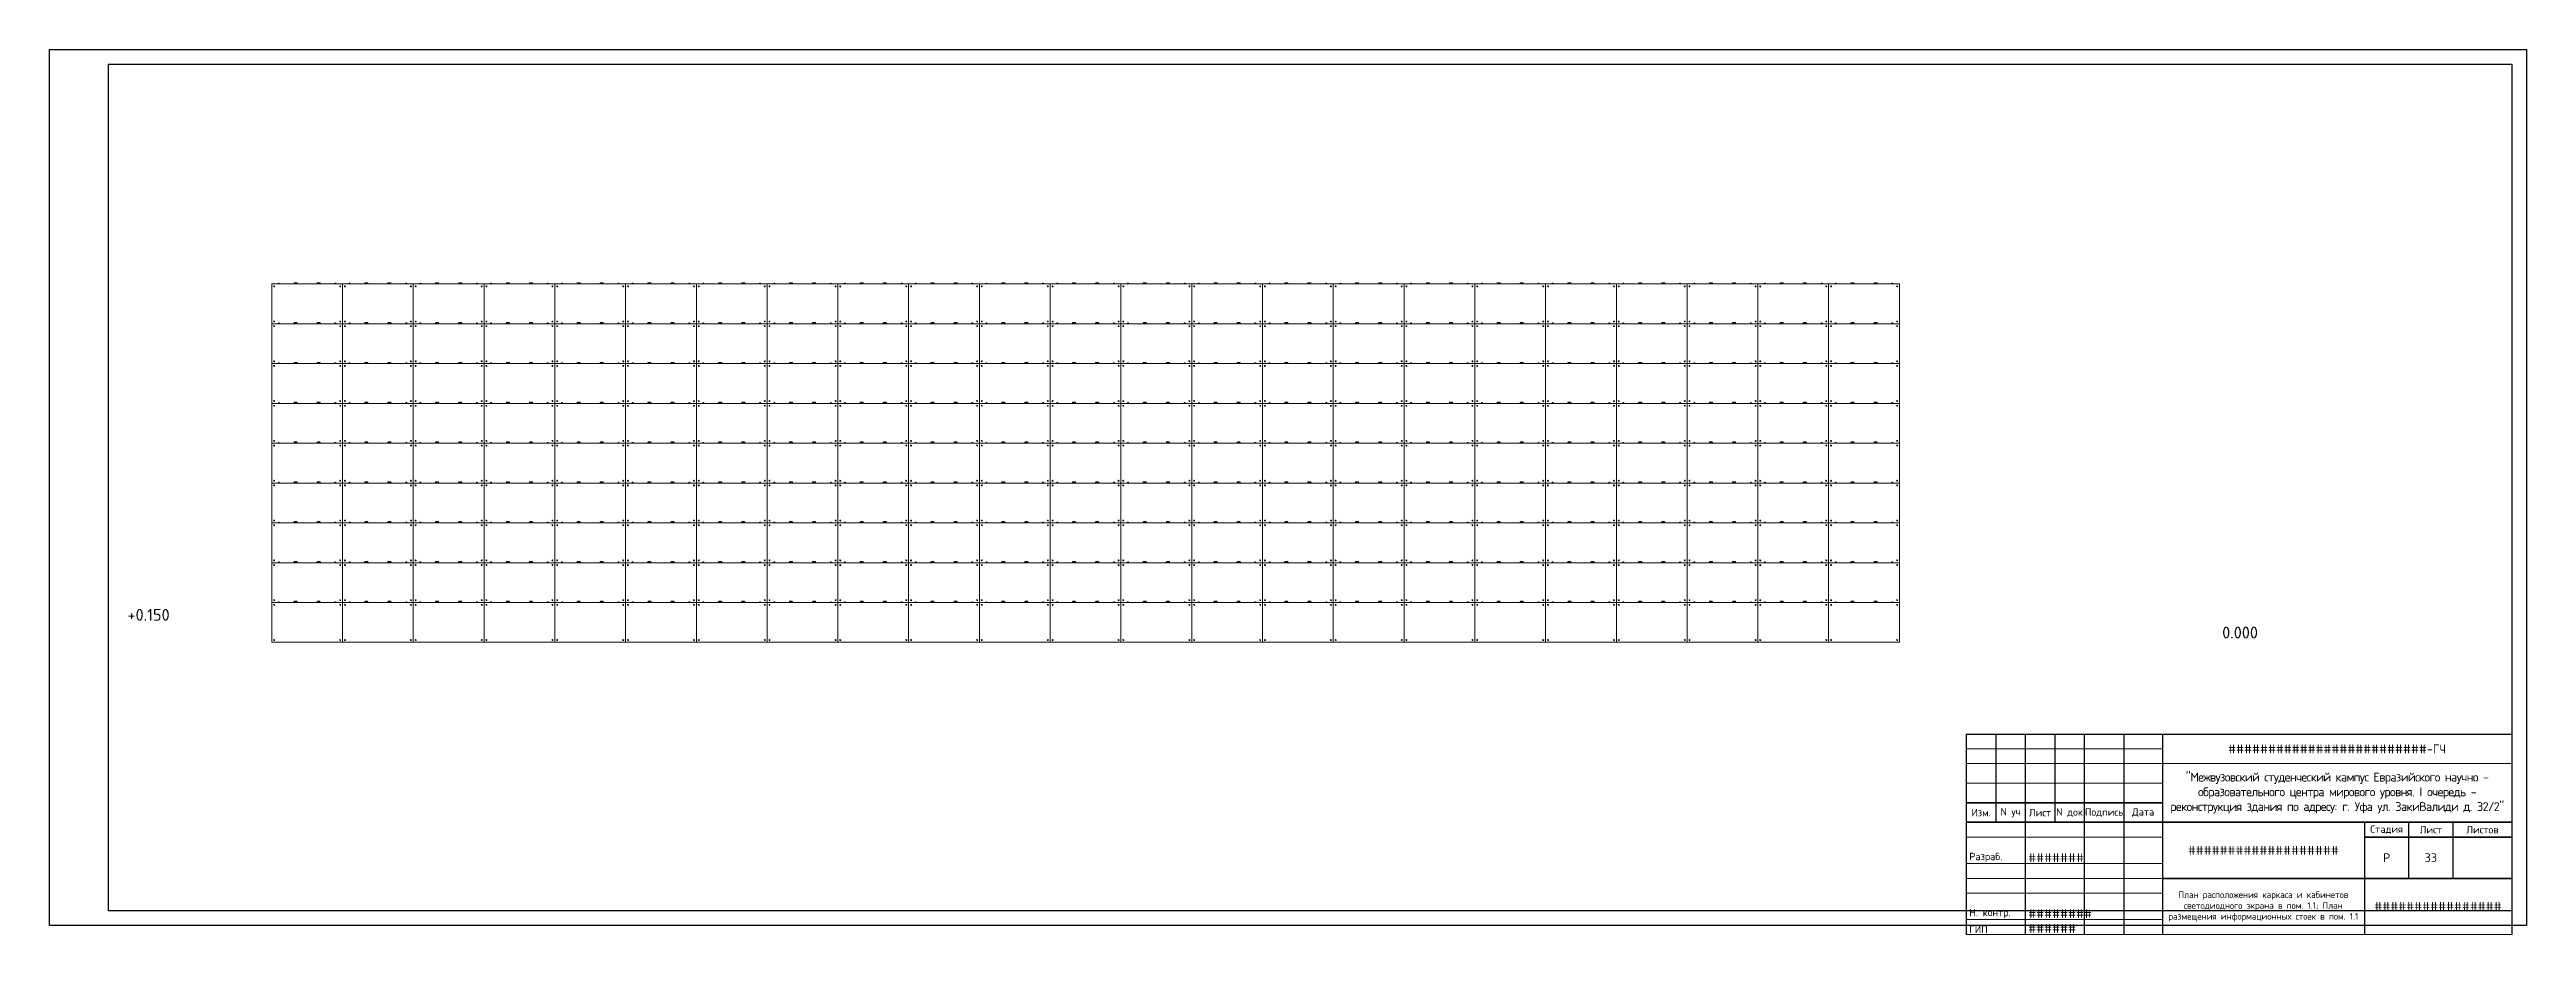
# Model space of a CAD drawing. Header units: millimetres. Extents: x 318 to 194121, y -24907 to 87574.
# Drawn here: x 1855 to 22855, y -24907 to -17407 of the extents above; entities that cross this region are included whole.
import ezdxf

# ---------------------------------------------------------------- set-up
doc = ezdxf.new("R2010")
doc.units = ezdxf.units.MM
doc.linetypes.add('CONTINUA', pattern=[0])
doc.layers.add('Make', color=7, linetype='Continuous')
for name, color, linetype, lineweight in [('MS_0.25', 7, 'Continuous', 25), ('screw', 33, 'Continuous', 13), ('ТАБЛИЦЫ', 7, 'Continuous', 40), ('标注', 2, 'Continuous', 13)]:
    doc.layers.add(name, color=color, linetype=linetype, lineweight=lineweight)
doc.layers.get('标注').off()
doc.styles.add('TXT', font='txt.shx', dxfattribs={"bigfont": 'gbcbig.shx'})
doc.styles.add('Текст 3', font='isocpeur.ttf', dxfattribs={"height": 3})
doc.styles.add('Текст 300', font='isocpeur.ttf', dxfattribs={"height": 300})

# ---------------------------------------------------------------- blocks, each defined once
blk = doc.blocks.new('A$C10402B24')
at = {"layer": 'screw'}
blk.add_circle((5, 5), 3, dxfattribs=at)
at = {"layer": 'screw', "color": 3}
blk.add_arc((5, 5), 4, 270, 180, dxfattribs=at)
at = {"layer": 'screw', "color": 6, "style": 'TXT'}
blk.add_text('M8', height=1.2, dxfattribs=at).set_placement((4, 4))
blk = doc.blocks.new('A$C23DF71AB')
at = {"layer": '标注', "color": 2, "lineweight": 5}
blk.add_blockref('A$C10402B24', (0, 0), dxfattribs=at)
blk = doc.blocks.new('*U300')
at = {"color": 7, "linetype": 'Continuous', "lineweight": 15}
for p, q in [((-300, 163), (-300, -174)), ((-150, 163), (-300, 163)), ((-243, 170), (-244, 169)), ((-244, 169), (-244, 163)), ((-241, 169), (-244, 169)), ((-241, 170), (-243, 170)), ((-241, 169), (-241, 170)), ((-241, 168), (-241, 169)), ((-241, 168), (-239, 168)), ((-239, 170), (-239, 169)), ((-237, 170), (-239, 170)), ((-239, 169), (-239, 168)), ((-236, 169), (-239, 169)), ((-236, 169), (-237, 170)), ((-236, 163), (-236, 169)), ((0, 163), (-150, 163)), ((-113, 165), (-113, 165)), ((-113, 164), (-113, 163)), ((-113, 164), (-113, 164)), ((-111, 170), (-111, 168)), ((-111, 163), (-110, 170)), ((-110, 172), (-109, 173)), ((-109, 173), (-109, 174)), ((-108, 174), (-109, 174)), ((-108, 173), (-109, 173)), ((-109, 163), (-109, 173)), ((-109, 170), (-109, 170)), ((-108, 173), (-108, 174)), ((-104, 174), (-108, 174)), ((-104, 173), (-108, 173)), ((-104, 173), (-104, 174)), ((-103, 174), (-104, 174)), ((-104, 173), (-103, 173)), ((-103, 173), (-103, 174)), ((-102, 174), (-103, 174)), ((-103, 173), (-102, 173)), ((-102, 173), (-102, 174)), ((-101, 174), (-102, 174)), ((-102, 173), (-101, 173)), ((-100, 174), (-101, 174)), ((-101, 174), (-101, 173)), ((-101, 173), (-100, 173)), ((-100, 173), (-100, 174)), ((-99, 174), (-100, 174)), ((-99, 173), (-100, 173)), ((-99, 174), (-99, 173)), ((-87, 174), (-99, 174)), ((-87, 173), (-99, 173)), ((-87, 174), (-87, 173)), ((-87, 174), (-87, 174)), ((-87, 174), (-87, 173)), ((-87, 173), (-87, 173)), ((-87, 173), (-87, 163)), ((-86, 172), (-87, 173)), ((-87, 170), (-87, 170)), ((-86, 170), (-85, 163)), ((-85, 168), (-85, 170)), ((-83, 165), (-83, 165)), ((-83, 164), (-83, 164)), ((-83, 163), (-83, 164)), ((150, 163), (0, 163)), ((83, 165), (83, 165)), ((83, 164), (83, 163)), ((83, 164), (83, 164)), ((85, 170), (85, 168)), ((85, 163), (86, 170)), ((86, 172), (87, 173)), ((87, 173), (87, 174)), ((92, 174), (87, 174)), ((87, 173), (87, 174)), ((87, 174), (87, 174)), ((87, 173), (87, 173)), ((87, 163), (87, 173)), ((92, 173), (87, 173)), ((87, 170), (87, 170)), ((92, 173), (92, 174)), ((93, 174), (92, 174)), ((92, 173), (93, 173)), ((93, 173), (93, 174)), ((94, 174), (93, 174)), ((93, 173), (94, 173)), ((94, 173), (94, 174)), ((95, 174), (94, 174)), ((94, 173), (95, 173)), ((96, 174), (95, 174)), ((95, 174), (95, 173)), ((95, 173), (96, 173)), ((96, 173), (96, 174)), ((97, 174), (96, 174)), ((97, 173), (96, 173)), ((97, 174), (97, 173)), ((108, 174), (97, 174)), ((108, 173), (97, 173)), ((108, 174), (108, 173)), ((109, 174), (108, 174)), ((109, 173), (108, 173)), ((109, 174), (109, 173)), ((109, 173), (109, 163)), ((110, 172), (109, 173)), ((109, 170), (109, 170)), ((110, 170), (111, 163)), ((111, 168), (111, 170)), ((113, 165), (113, 165)), ((113, 164), (113, 164)), ((113, 163), (113, 164)), ((300, 163), (150, 163)), ((237, 170), (236, 169)), ((236, 169), (236, 163)), ((239, 169), (236, 169)), ((239, 170), (237, 170)), ((239, 169), (239, 170)), ((239, 168), (239, 169)), ((239, 168), (241, 168)), ((243, 170), (241, 170)), ((241, 170), (241, 169)), ((241, 169), (241, 168)), ((244, 169), (241, 169)), ((244, 169), (243, 170)), ((244, 163), (244, 169)), ((300, -174), (300, 163)), ((-300, -174), (-150, -174)), ((-150, -174), (0, -174)), ((0, -174), (150, -174)), ((150, -174), (300, -174))]:
    blk.add_line(p, q, dxfattribs=at)
at = {"color": 8, "linetype": 'Continuous', "lineweight": 15}
for p, q in [((-108, 163), (-108, 173)), ((-104, 163), (-104, 173)), ((-103, 163), (-103, 173)), ((-102, 173), (-102, 163)), ((-101, 163), (-101, 173)), ((-100, 173), (-100, 163)), ((-99, 173), (-99, 163)), ((-87, 173), (-87, 163)), ((87, 163), (87, 173)), ((92, 163), (92, 173)), ((93, 163), (93, 173)), ((94, 173), (94, 163)), ((95, 163), (95, 173)), ((96, 173), (96, 163)), ((97, 173), (97, 163)), ((108, 173), (108, 163))]:
    blk.add_line(p, q, dxfattribs=at)
at = {"color": 7, "linetype": 'Continuous', "lineweight": 15}
for centre in [(-280, 143), (-280, -154), (280, -154)]:
    blk.add_circle(centre, 3.25, dxfattribs=at)
for centre, radius, start, end in [((-116, 169), 5, 316.0191, 345.2917), ((-112, 165), 1, 136.0191, 167.4712), ((-113, 165), 0.2, 167.4712, 250.2917), ((-106, 169), 5, 137.7217, 165.2917), ((-109, 170), 0.2, 90, 165.2917), ((-110, 173), 0.5, 317.7217, 0), ((-109, 170), 0.2, 0, 90), ((-86, 173), 0.5, 180, 222.2783), ((-87, 170), 0.2, 14.7083, 90), ((-87, 170), 0.2, 90, 180), ((-90, 169), 5, 14.7083, 42.2783), ((-80, 169), 5, 194.7083, 223.9809), ((-84, 165), 1, 12.5288, 43.9809), ((-83, 165), 0.2, 289.7083, 12.5288), ((80, 169), 5, 316.0191, 345.2917), ((84, 165), 1, 136.0191, 167.4712), ((83, 165), 0.2, 167.4712, 250.2917), ((90, 169), 5, 137.7217, 165.2917), ((87, 170), 0.2, 90, 165.2917), ((86, 173), 0.5, 317.7217, 0), ((87, 170), 0.2, 0, 90), ((110, 173), 0.5, 180, 222.2783), ((109, 170), 0.2, 14.7083, 90), ((109, 170), 0.2, 90, 180), ((106, 169), 5, 14.7083, 42.2783), ((116, 169), 5, 194.7083, 223.9809), ((112, 165), 1, 12.5288, 43.9809), ((113, 165), 0.2, 289.7083, 12.5288)]:
    blk.add_arc(centre, radius, start, end, dxfattribs=at)
at = {"layer": '标注'}
for p in [(-285, 138), (275, 138), (-285, -160), (275, -160)]:
    blk.add_blockref('A$C23DF71AB', p, dxfattribs=at)
blk = doc.blocks.new('*U299')
at = {"layer": 'Make', "color": 0, "linetype": 'ByBlock', "lineweight": -2, "transparency": 16777216}
for p in [(0, 2700), (600, 2700), (1200, 2700), (1800, 2700), (2400, 2700), (3000, 2700), (3600, 2700), (4200, 2700), (4800, 2700), (5400, 2700), (6000, 2700), (6600, 2700), (7200, 2700), (7800, 2700), (8400, 2700), (9000, 2700), (9600, 2700), (10200, 2700), (10800, 2700), (11400, 2700), (12000, 2700), (12600, 2700), (13200, 2700), (0, 2362.5), (600, 2362.5), (1200, 2362.5), (1800, 2362.5), (2400, 2362.5), (3000, 2362.5), (3600, 2362.5), (4200, 2362.5), (4800, 2362.5), (5400, 2362.5), (6000, 2362.5), (6600, 2362.5), (7200, 2362.5), (7800, 2362.5), (8400, 2362.5), (9000, 2362.5), (9600, 2362.5), (10200, 2362.5), (10800, 2362.5), (11400, 2362.5), (12000, 2362.5), (12600, 2362.5), (13200, 2362.5), (0, 2025), (600, 2025), (1200, 2025), (1800, 2025), (2400, 2025), (3000, 2025), (3600, 2025), (4200, 2025), (4800, 2025), (5400, 2025), (6000, 2025), (6600, 2025), (7200, 2025), (7800, 2025), (8400, 2025), (9000, 2025), (9600, 2025), (10200, 2025), (10800, 2025), (11400, 2025), (12000, 2025), (12600, 2025), (13200, 2025), (0, 1687.5), (600, 1687.5), (1200, 1687.5), (1800, 1687.5), (2400, 1687.5), (3000, 1687.5), (3600, 1687.5), (4200, 1687.5), (4800, 1687.5), (5400, 1687.5), (6000, 1687.5), (6600, 1687.5), (7200, 1687.5), (7800, 1687.5), (8400, 1687.5), (9000, 1687.5), (9600, 1687.5), (10200, 1687.5), (10800, 1687.5), (11400, 1687.5), (12000, 1687.5), (12600, 1687.5), (13200, 1687.5), (0, 1350), (600, 1350), (1200, 1350), (1800, 1350), (2400, 1350), (3000, 1350), (3600, 1350), (4200, 1350), (4800, 1350), (5400, 1350), (6000, 1350), (6600, 1350), (7200, 1350), (7800, 1350), (8400, 1350), (9000, 1350), (9600, 1350), (10200, 1350), (10800, 1350), (11400, 1350), (12000, 1350), (12600, 1350), (13200, 1350), (0, 1012.5), (600, 1012.5), (1200, 1012.5), (1800, 1012.5), (2400, 1012.5), (3000, 1012.5), (3600, 1012.5), (4200, 1012.5), (4800, 1012.5), (5400, 1012.5), (6000, 1012.5), (6600, 1012.5), (7200, 1012.5), (7800, 1012.5), (8400, 1012.5), (9000, 1012.5), (9600, 1012.5), (10200, 1012.5), (10800, 1012.5), (11400, 1012.5), (12000, 1012.5), (12600, 1012.5), (13200, 1012.5), (0, 675), (600, 675), (1200, 675), (1800, 675), (2400, 675), (3000, 675), (3600, 675), (4200, 675), (4800, 675), (5400, 675), (6000, 675), (6600, 675), (7200, 675), (7800, 675), (8400, 675), (9000, 675), (9600, 675), (10200, 675), (10800, 675), (11400, 675), (12000, 675), (12600, 675), (13200, 675), (0, 337.5), (600, 337.5), (1200, 337.5), (1800, 337.5), (2400, 337.5), (3000, 337.5), (3600, 337.5), (4200, 337.5), (4800, 337.5), (5400, 337.5), (6000, 337.5), (6600, 337.5), (7200, 337.5), (7800, 337.5), (8400, 337.5), (9000, 337.5), (9600, 337.5), (10200, 337.5), (10800, 337.5), (11400, 337.5), (12000, 337.5), (12600, 337.5), (13200, 337.5), (0, 0), (600, 0), (1200, 0), (1800, 0), (2400, 0), (3000, 0), (3600, 0), (4200, 0), (4800, 0), (5400, 0), (6000, 0), (6600, 0), (7200, 0), (7800, 0), (8400, 0), (9000, 0), (9600, 0), (10200, 0), (10800, 0), (11400, 0), (12000, 0), (12600, 0), (13200, 0)]:
    blk.add_blockref('*U300', p, dxfattribs=at)
blk = doc.blocks.new('*T301')
at = {"layer": 'ТАБЛИЦЫ', "color": 0, "linetype": 'ByBlock', "lineweight": -2, "transparency": 16777216}
for p, q in [((0, 0), (4624, 0)), ((0, 0), (0, -1697)), ((250, 0), (250, -747)), ((500, 0), (500, -1697)), ((750, 0), (750, -747)), ((1000, 0), (1000, -1697)), ((1336, 0), (1336, -1697)), ((1662, 0), (1662, -1697)), ((4624, 0), (4624, -1697)), ((3375, -747), (3375, -1697)), ((3750, -747), (3750, -1222)), ((4126, -747), (4126, -1222))]:
    blk.add_line(p, q, dxfattribs=at)
at = {"layer": 'ТАБЛИЦЫ', "color": 0, "linetype": 'ByBlock', "lineweight": 9, "transparency": 16777216}
for p, q in [((0, -125), (1662, -125)), ((0, -250), (4624, -250)), ((0, -416), (1662, -416)), ((0, -872), (1662, -872)), ((0, -1097), (1662, -1097)), ((0, -1222), (1662, -1222)), ((0, -1347), (1662, -1347)), ((0, -1572), (1662, -1572)), ((0, -1697), (4624, -1697))]:
    blk.add_line(p, q, dxfattribs=at)
at = {"layer": 'ТАБЛИЦЫ', "color": 0, "linetype": 'ByBlock', "lineweight": 40, "transparency": 16777216}
for p, q in [((0, -582), (1662, -582)), ((0, -747), (4624, -747)), ((3375, -872), (4624, -872)), ((1662, -1222), (4624, -1222))]:
    blk.add_line(p, q, dxfattribs=at)
at = {"layer": 'ТАБЛИЦЫ', "color": 0, "linetype": 'CONTINUA', "transparency": 16777216}
for s, insert, char_height, width, attachment_point, style in [('#########################-ГЧ', (3143, -125), 75, 2937.4, 5, 'Текст 3'), ('{\\T0.9;\\C7;"\\fISOCPEUR|b0|i0|c204|p34;Межвузовский студенческий кампус Евразийского научно - образовательного центра мирового уровня. I очередь - реконструкция здания по адресу: г. Уфа ул. ЗакиВалиди д. 32/2"}', (3143, -499), 75, 2937.4, 5, 'Текст 3'), ('N уч', (375, -665), 62.5, 225.11, 5, 'Текст 300'), ('N док', (875, -665), 62.5, 225.11, 5, 'Текст 300'), ('Подпись', (1168, -665), 62.5, 310.44, 5, 'Текст 300'), ('Дата', (1499, -665), 62.5, 300.75, 5, 'Текст 300'), ('Изм.', (125, -665), 62.5, 225, 5, 'Текст 300'), ('Лист', (625, -665), 62.5, 225.11, 5, 'Текст 300'), ('{\\C256;Стадия}', (3563, -810), 62.5, 350.25, 5, 'Текст 300'), ('{\\C256;Лист}', (3938, -810), 62.5, 350.87, 5, 'Текст 300'), ('{\\C256;Листов}', (4375, -810), 62.5, 472.84, 5, 'Текст 300'), ('{\\C256;Разраб.}', (25, -1085), 62.5, 450.11, 7, 'Текст 300'), ('{\\fISOCPEUR|b0|i0|c204|p34;#######}', (525, -1085), 75, 450.23, 7, 'Текст 3'), ('###################', (2518, -985), 75, 1688.44, 5, 'Текст 3'), ('{\\fISOCPEUR|b0|i0|c204|p34;Р}', (3563, -1047), 75, 350.25, 5, 'Текст 3'), ('33', (3938, -1047), 75, 350.87, 5, 'Текст 3'), ('{\\C256;План расположения каркаса и кабинетов светодиодного экрана в пом. 1.1; План размещения информационных стоек в пом. 1.1}', (2518, -1460), 55, 1688.44, 5, 'Текст 3'), ('{\\fISOCPEUR|b0|i0|c204|p34;################}', (3999, -1460), 75, 1223.95, 5, 'Текст 3'), ('{\\C256;Н. контр.}', (25, -1560), 62.5, 450.11, 7, 'Текст 300'), ('{\\C256;ГИП}', (25, -1685), 62.5, 450.11, 7, 'Текст 300'), ('{\\fISOCPEUR|b0|i0|c204|p34;########}', (525, -1560), 75, 450.23, 7, 'Текст 3'), ('{\\fISOCPEUR|b0|i0|c204|p34;######}', (525, -1685), 75, 450.23, 7, 'Текст 3')]:
    blk.add_mtext(s, dxfattribs=dict(at, insert=insert, char_height=char_height, width=width, attachment_point=attachment_point, style=style))

msp = doc.modelspace()

# ---------------------------------------------------------------- linework, layer by layer
for points in [[(1854.8, -17407.3), (22854.8, -17407.3), (22854.8, -24832.3), (1854.8, -24832.3)], [(2354.8, -17532.3), (22729.8, -17532.3), (22729.8, -24707.3), (2354.8, -24707.3)]]:
    msp.add_lwpolyline(points, close=True)

# ---------------------------------------------------------------- block references
msp.add_blockref('*T301', (18105.8, -23209.8))
at = {"layer": 'Make', "color": 8}
msp.add_blockref('*U299', (4038.6, -22257.3), dxfattribs=at)

# ---------------------------------------------------------------- texts
at = {"layer": 'MS_0.25', "ltscale": 100, "style": 'Текст 300'}
for s, p in [('+0.150', (2515.9, -22248.3)), ('0.000', (20274.9, -22398.4))]:
    msp.add_text(s, height=100, dxfattribs=at).set_placement(p)

doc.saveas('drawing.dxf')
